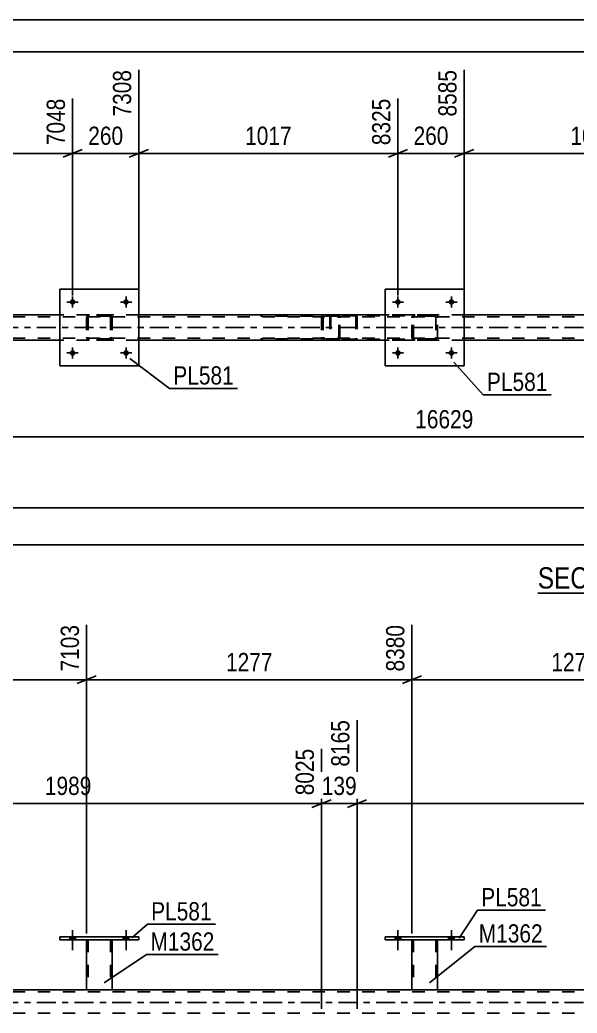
# Model space of a CAD drawing. Header units: millimetres. Extents: x 0 to 841, y 0 to 594.
# Drawn here: x 318.1 to 405.6, y 438 to 594 of the extents above; entities that cross this region are included whole.
import ezdxf

# ---------------------------------------------------------------- set-up
doc = ezdxf.new("R2010")
doc.units = ezdxf.units.MM
doc.linetypes.add('DXK_LINE_DOT2', pattern=[3.9198, 1.9599, -1.9599])
doc.linetypes.add('DXK_LINE_DOT3', pattern=[5.9187, 2.979, -0.9799, 0.9799, -0.9799])
doc.styles.add('Arial Narrow', font='ARIALN.TTF', dxfattribs={"height": 0.2})

# ---------------------------------------------------------------- blocks, each defined once
blk = doc.blocks.new('Unknown-318889357-1133')
at = {"color": 5, "linetype": 'Continuous'}
for p, q in [((841, 594), (0, 594)), ((836, 589), (5, 589))]:
    blk.add_line(p, q, dxfattribs=at)
blk = doc.blocks.new('Unknown-318889357-11 - 5170')
at = {"color": 6, "linetype": 'Continuous'}
blk.add_line((399.41, 503.94), (427.06, 503.94), dxfattribs=at)
at = {"color": 0, "linetype": 'Continuous'}
for points in [[(417.52, 504.69), (417.52, 508.19), (399.41, 508.19), (399.41, 504.69)], [(421.13, 504.69), (421.13, 508.19), (418.57, 508.19), (418.57, 504.69)], [(423.45, 504.69), (423.45, 508.19), (422.18, 508.19), (422.18, 504.69)], [(427.06, 504.69), (427.06, 508.19), (424.5, 508.19), (424.5, 504.69)]]:
    blk.add_wipeout(points, dxfattribs=at)
at = {"color": 7, "linetype": 'Continuous', "style": 'Arial Narrow'}
for s, p in [('SECTION ', (399.41, 504.69)), ('A', (418.57, 504.69)), ('A', (424.5, 504.69)), ('-', (422.18, 504.69))]:
    blk.add_text(s, height=3.34, dxfattribs=at).set_placement(p)
blk = doc.blocks.new('Part-318889357-5295 - 5170')
at = {"color": 7, "linetype": 'DXK_LINE_DOT2'}
for p, q in [((379.94, 547.66), (380.13, 547.69)), ((380.13, 547.69), (379.94, 547.66)), ((383.17, 547.69), (380.13, 547.69)), ((383.17, 547.69), (383.35, 547.66)), ((383.35, 547.66), (383.17, 547.69)), ((379.65, 547.21), (379.68, 547.4)), ((379.68, 547.4), (379.65, 547.21)), ((379.65, 544.17), (379.65, 547.21)), ((379.89, 547.21), (379.9, 547.3)), ((379.89, 544.17), (379.89, 547.21)), ((379.9, 547.3), (379.96, 547.38)), ((379.96, 547.38), (380.03, 547.43)), ((380.03, 547.43), (380.13, 547.45)), ((383.17, 547.45), (380.13, 547.45)), ((383.17, 547.45), (383.26, 547.43)), ((383.26, 547.43), (383.33, 547.38)), ((383.33, 547.38), (383.39, 547.3)), ((383.39, 547.3), (383.41, 547.21)), ((383.41, 547.21), (383.41, 544.17)), ((383.61, 547.4), (383.65, 547.21)), ((383.65, 547.21), (383.61, 547.4)), ((383.65, 544.17), (383.65, 547.21)), ((379.68, 543.99), (379.65, 544.17)), ((379.65, 544.17), (379.68, 543.99)), ((379.9, 544.08), (379.89, 544.17)), ((379.96, 544), (379.9, 544.08)), ((380.13, 543.69), (379.94, 543.73)), ((379.94, 543.73), (380.13, 543.69)), ((380.03, 543.95), (379.96, 544)), ((380.13, 543.93), (380.03, 543.95)), ((383.17, 543.93), (380.13, 543.93)), ((383.17, 543.69), (380.13, 543.69)), ((383.26, 543.95), (383.17, 543.93)), ((383.35, 543.73), (383.17, 543.69)), ((383.17, 543.69), (383.35, 543.73)), ((383.33, 544), (383.26, 543.95)), ((383.39, 544.08), (383.33, 544)), ((383.41, 544.17), (383.39, 544.08)), ((383.65, 544.17), (383.61, 543.99)), ((383.61, 543.99), (383.65, 544.17))]:
    blk.add_line(p, q, dxfattribs=at)
at = {"color": 7, "linetype": 'DXK_LINE_DOT3'}
blk.add_line((381.65, 545.69), (381.65, 545.69), dxfattribs=at)
at = {"color": 7, "linetype": 'DXK_LINE_DOT2'}
for centre, start, end in [((380.13, 547.21), 112.5, 157.5), ((380.13, 547.21), 112.5, 157.5), ((383.17, 547.21), 22.5, 67.5), ((383.17, 547.21), 22.5, 67.5), ((380.13, 544.17), 202.5, 247.5), ((380.13, 544.17), 202.5, 247.5), ((383.17, 544.17), 292.5, 337.5), ((383.17, 544.17), 292.5, 337.5)]:
    blk.add_arc(centre, 0.48, start, end, dxfattribs=at)
blk = doc.blocks.new('Part-318889357-5289 - 5170')
at = {"color": 7, "linetype": 'DXK_LINE_DOT2'}
for p, q in [((328.86, 547.66), (329.04, 547.69)), ((329.04, 547.69), (328.86, 547.66)), ((332.08, 547.69), (329.04, 547.69)), ((332.08, 547.69), (332.27, 547.66)), ((332.27, 547.66), (332.08, 547.69)), ((328.56, 547.21), (328.6, 547.4)), ((328.6, 547.4), (328.56, 547.21)), ((328.56, 547.21), (328.56, 544.17)), ((328.8, 547.21), (328.82, 547.3)), ((328.8, 547.21), (328.8, 544.17)), ((328.82, 547.3), (328.88, 547.38)), ((328.88, 547.38), (328.95, 547.43)), ((328.95, 547.43), (329.04, 547.45)), ((332.08, 547.45), (329.04, 547.45)), ((332.08, 547.45), (332.18, 547.43)), ((332.18, 547.43), (332.25, 547.38)), ((332.25, 547.38), (332.31, 547.3)), ((332.31, 547.3), (332.32, 547.21)), ((332.32, 547.21), (332.32, 544.17)), ((332.53, 547.4), (332.56, 547.21)), ((332.56, 547.21), (332.53, 547.4)), ((332.56, 547.21), (332.56, 544.17)), ((328.6, 543.99), (328.56, 544.17)), ((328.56, 544.17), (328.6, 543.99)), ((328.82, 544.08), (328.8, 544.17)), ((328.88, 544), (328.82, 544.08)), ((329.04, 543.69), (328.86, 543.73)), ((328.86, 543.73), (329.04, 543.69)), ((328.95, 543.95), (328.88, 544)), ((329.04, 543.93), (328.95, 543.95)), ((332.08, 543.93), (329.04, 543.93)), ((332.08, 543.69), (329.04, 543.69)), ((332.18, 543.95), (332.08, 543.93)), ((332.27, 543.73), (332.08, 543.69)), ((332.08, 543.69), (332.27, 543.73)), ((332.25, 544), (332.18, 543.95)), ((332.31, 544.08), (332.25, 544)), ((332.32, 544.17), (332.31, 544.08)), ((332.56, 544.17), (332.53, 543.99)), ((332.53, 543.99), (332.56, 544.17))]:
    blk.add_line(p, q, dxfattribs=at)
at = {"color": 7, "linetype": 'DXK_LINE_DOT3'}
blk.add_line((330.56, 545.69), (330.56, 545.69), dxfattribs=at)
at = {"color": 7, "linetype": 'DXK_LINE_DOT2'}
for centre, start, end in [((329.04, 547.21), 112.5, 157.5), ((329.04, 547.21), 112.5, 157.5), ((332.08, 547.21), 22.5, 67.5), ((332.08, 547.21), 22.5, 67.5), ((329.04, 544.17), 202.5, 247.5), ((329.04, 544.17), 202.5, 247.5), ((332.08, 544.17), 292.5, 337.5), ((332.08, 544.17), 292.5, 337.5)]:
    blk.add_arc(centre, 0.48, start, end, dxfattribs=at)
blk = doc.blocks.new('Part-318889357-5294 - 5170')
at = {"color": 2, "linetype": 'Continuous'}
for p, q in [((375.45, 551.69), (375.45, 539.69)), ((375.45, 551.69), (387.85, 551.69)), ((387.85, 551.69), (387.85, 539.69)), ((375.45, 539.69), (387.85, 539.69))]:
    blk.add_line(p, q, dxfattribs=at)
blk = doc.blocks.new('Bolt-318889357-5236 - 5170')
at = {"linetype": 'Continuous'}
for points in [[(326.8, 549.69, -1), (325.92, 549.69, -1)], [(335.2, 549.69, -1), (334.32, 549.69, -1)]]:
    blk.add_hatch(color=1, dxfattribs=at).paths.add_polyline_path(points)
at = {"color": 1, "linetype": 'Continuous'}
for p, q in [((325.48, 549.69), (327.24, 549.69)), ((326.36, 550.57), (326.36, 548.81)), ((333.88, 549.69), (335.64, 549.69)), ((334.76, 550.57), (334.76, 548.81))]:
    blk.add_line(p, q, dxfattribs=at)
blk = doc.blocks.new('Bolt-318889357-5237 - 5170')
at = {"linetype": 'Continuous'}
for points in [[(326.8, 541.69, -1), (325.92, 541.69, -1)], [(335.2, 541.69, -1), (334.32, 541.69, -1)]]:
    blk.add_hatch(color=1, dxfattribs=at).paths.add_polyline_path(points)
at = {"color": 1, "linetype": 'Continuous'}
for p, q in [((325.48, 541.69), (327.24, 541.69)), ((326.36, 542.57), (326.36, 540.81)), ((333.88, 541.69), (335.64, 541.69)), ((334.76, 542.57), (334.76, 540.81))]:
    blk.add_line(p, q, dxfattribs=at)
blk = doc.blocks.new('Bolt-318889357-5238 - 5170')
at = {"linetype": 'Continuous'}
for points in [[(377.89, 549.69, -1), (377.01, 549.69, -1)], [(386.29, 549.69, -1), (385.41, 549.69, -1)]]:
    blk.add_hatch(color=1, dxfattribs=at).paths.add_polyline_path(points)
at = {"color": 1, "linetype": 'Continuous'}
for p, q in [((376.57, 549.69), (378.33, 549.69)), ((377.45, 550.57), (377.45, 548.81)), ((384.97, 549.69), (386.73, 549.69)), ((385.85, 550.57), (385.85, 548.81))]:
    blk.add_line(p, q, dxfattribs=at)
blk = doc.blocks.new('Bolt-318889357-5239 - 5170')
at = {"linetype": 'Continuous'}
for points in [[(377.89, 541.69, -1), (377.01, 541.69, -1)], [(386.29, 541.69, -1), (385.41, 541.69, -1)]]:
    blk.add_hatch(color=1, dxfattribs=at).paths.add_polyline_path(points)
at = {"color": 1, "linetype": 'Continuous'}
for p, q in [((376.57, 541.69), (378.33, 541.69)), ((377.45, 542.57), (377.45, 540.81)), ((384.97, 541.69), (386.73, 541.69)), ((385.85, 542.57), (385.85, 540.81))]:
    blk.add_line(p, q, dxfattribs=at)
blk = doc.blocks.new('Part-318889357-5288 - 5170')
at = {"color": 2, "linetype": 'Continuous'}
for p, q in [((324.36, 551.69), (324.36, 539.69)), ((324.36, 551.69), (336.76, 551.69)), ((336.76, 551.69), (336.76, 539.69)), ((324.36, 539.69), (336.76, 539.69))]:
    blk.add_line(p, q, dxfattribs=at)
blk = doc.blocks.new('Part-318889357-5339 - 5170')
at = {"color": 7, "linetype": 'DXK_LINE_DOT2'}
for p, q in [((367.1, 547.69), (366.97, 547.67)), ((382.43, 547.69), (367.1, 547.69)), ((370.81, 547.67), (370.68, 547.69)), ((366.79, 547.49), (366.76, 547.37)), ((366.76, 547.37), (366.76, 544.01)), ((366.93, 547.37), (366.95, 547.43)), ((366.93, 547.37), (366.93, 544.01)), ((366.95, 547.43), (366.98, 547.49)), ((366.98, 547.49), (367.04, 547.52)), ((367.04, 547.52), (367.1, 547.53)), ((382.43, 547.53), (367.1, 547.53)), ((370.68, 547.53), (370.75, 547.52)), ((370.75, 547.52), (370.77, 547.5)), ((370.77, 547.5), (370.8, 547.49)), ((370.8, 547.49), (370.84, 547.43)), ((370.84, 547.43), (370.85, 547.37)), ((370.85, 547.37), (370.85, 544.01)), ((371.02, 547.37), (371, 547.49)), ((371.02, 547.37), (371.02, 544.01)), ((366.76, 544.01), (366.79, 543.89)), ((366.95, 543.95), (366.93, 544.01)), ((366.98, 543.9), (366.95, 543.95)), ((366.97, 543.72), (367.1, 543.69)), ((366.98, 543.9), (367.02, 543.88)), ((367.02, 543.88), (367.04, 543.86)), ((367.04, 543.86), (367.1, 543.85)), ((382.43, 543.85), (367.1, 543.85)), ((382.43, 543.69), (367.1, 543.69)), ((370.75, 543.86), (370.68, 543.85)), ((370.68, 543.69), (370.81, 543.72)), ((370.8, 543.9), (370.75, 543.86)), ((370.84, 543.95), (370.8, 543.9)), ((370.85, 544.01), (370.84, 543.95)), ((371, 543.89), (371.02, 544.01))]:
    blk.add_line(p, q, dxfattribs=at)
for centre, start, end in [((367.09, 547.36), 110.7583, 155.68), ((370.69, 547.36), 24.32, 69.2417), ((367.09, 544.03), 204.32, 249.2417), ((370.69, 544.03), 290.7583, 335.68)]:
    blk.add_arc(centre, 0.331, start, end, dxfattribs=at)
blk = doc.blocks.new('Part-318889357-5340 - 5170')
at = {"color": 7, "linetype": 'DXK_LINE_DOT2'}
for p, q in [((368.04, 547.69), (355.88, 547.69)), ((365.95, 547.69), (365.76, 547.66)), ((366.76, 547.45), (366.76, 547.69)), ((368.14, 547.66), (368.04, 547.69)), ((368.23, 547.55), (368.14, 547.66)), ((368.29, 547.4), (368.23, 547.55)), ((368.04, 547.45), (355.88, 547.45)), ((365.46, 547.3), (365.45, 547.21)), ((365.45, 547.21), (365.45, 544.17)), ((365.48, 547.4), (365.46, 547.3)), ((365.7, 547.21), (365.72, 547.3)), ((365.7, 547.21), (365.7, 544.17)), ((365.72, 547.3), (365.77, 547.38)), ((365.77, 547.38), (365.85, 547.43)), ((365.85, 547.43), (365.95, 547.45)), ((368.04, 547.45), (368.09, 547.43)), ((368.09, 547.43), (368.14, 547.38)), ((368.14, 547.38), (368.17, 547.3)), ((368.17, 547.3), (368.18, 547.21)), ((368.18, 544.17), (368.18, 547.21)), ((368.31, 547.21), (368.29, 547.4)), ((368.31, 544.17), (368.31, 547.21)), ((368.04, 543.93), (355.88, 543.93)), ((368.04, 543.69), (355.88, 543.69)), ((365.45, 544.17), (365.46, 544.09)), ((365.46, 544.09), (365.48, 543.99)), ((365.72, 544.08), (365.7, 544.17)), ((365.77, 544), (365.72, 544.08)), ((365.76, 543.73), (365.95, 543.69)), ((365.85, 543.95), (365.77, 544)), ((365.95, 543.93), (365.85, 543.95)), ((366.76, 543.69), (366.76, 543.93)), ((368.09, 543.95), (368.04, 543.93)), ((368.04, 543.69), (368.14, 543.73)), ((368.14, 544), (368.09, 543.95)), ((368.17, 544.08), (368.14, 544)), ((368.14, 543.73), (368.23, 543.83)), ((368.18, 544.17), (368.17, 544.08)), ((368.23, 543.83), (368.24, 543.86)), ((368.24, 543.86), (368.29, 543.99)), ((368.29, 543.99), (368.31, 544.17))]:
    blk.add_line(p, q, dxfattribs=at)
for centre, start, end in [((365.93, 547.2), 111.1941, 156.1506), ((365.93, 544.19), 203.8494, 248.8059)]:
    blk.add_arc(centre, 0.492, start, end, dxfattribs=at)
blk = doc.blocks.new('Part-318889357-5424 - 5170')
at = {"color": 2, "linetype": 'Continuous'}
for p, q in [((324.36, 547.69), (285.68, 547.69)), ((375.45, 547.69), (336.76, 547.69)), ((426.53, 547.69), (387.85, 547.69)), ((324.36, 543.69), (285.68, 543.69)), ((375.45, 543.69), (336.76, 543.69)), ((426.53, 543.69), (387.85, 543.69))]:
    blk.add_line(p, q, dxfattribs=at)
at = {"color": 7, "linetype": 'DXK_LINE_DOT2'}
for p, q in [((336.76, 547.69), (324.36, 547.69)), ((387.85, 547.69), (375.45, 547.69)), ((765.79, 547.37), (101.76, 547.37)), ((765.79, 544.01), (101.76, 544.01)), ((336.76, 543.69), (324.36, 543.69)), ((387.85, 543.69), (375.45, 543.69))]:
    blk.add_line(p, q, dxfattribs=at)
at = {"color": 7, "linetype": 'DXK_LINE_DOT3'}
blk.add_line((101.76, 545.69), (765.79, 545.69), dxfattribs=at)
blk = doc.blocks.new('Bolt-318889357-3418 - 3336')
at = {"linetype": 'Continuous'}
for points in [[(377.01, 449.53), (377.89, 449.53), (377.89, 450.01), (377.01, 450.01)], [(385.41, 449.53), (386.29, 449.53), (386.29, 450.01), (385.41, 450.01)]]:
    blk.add_hatch(color=1, dxfattribs=at).paths.add_polyline_path(points)
at = {"color": 1, "linetype": 'Continuous'}
for p, q in [((377.45, 451.01), (377.45, 447.89)), ((385.85, 451.01), (385.85, 447.89)), ((377.01, 450.01), (377.01, 449.53)), ((377.89, 450.01), (377.89, 449.53)), ((385.41, 450.01), (385.41, 449.53)), ((386.29, 450.01), (386.29, 449.53))]:
    blk.add_line(p, q, dxfattribs=at)
blk = doc.blocks.new('Bolt-318889357-3459 - 3336')
at = {"linetype": 'Continuous'}
for points in [[(325.92, 449.53), (326.8, 449.53), (326.8, 450.01), (325.92, 450.01)], [(334.32, 449.53), (335.2, 449.53), (335.2, 450.01), (334.32, 450.01)]]:
    blk.add_hatch(color=1, dxfattribs=at).paths.add_polyline_path(points)
at = {"color": 1, "linetype": 'Continuous'}
for p, q in [((326.36, 451.01), (326.36, 447.89)), ((334.76, 451.01), (334.76, 447.89)), ((325.92, 450.01), (325.92, 449.53)), ((326.8, 450.01), (326.8, 449.53)), ((334.32, 450.01), (334.32, 449.53)), ((335.2, 450.01), (335.2, 449.53))]:
    blk.add_line(p, q, dxfattribs=at)
blk = doc.blocks.new('Bolt-318889357-3458 - 3336')
at = {"linetype": 'Continuous'}
for points in [[(325.92, 449.53), (326.8, 449.53), (326.8, 450.01), (325.92, 450.01)], [(334.32, 449.53), (335.2, 449.53), (335.2, 450.01), (334.32, 450.01)]]:
    blk.add_hatch(color=1, dxfattribs=at).paths.add_polyline_path(points)
at = {"color": 1, "linetype": 'Continuous'}
for p, q in [((326.36, 451.01), (326.36, 447.89)), ((334.76, 451.01), (334.76, 447.89)), ((325.92, 450.01), (325.92, 449.53)), ((326.8, 450.01), (326.8, 449.53)), ((334.32, 450.01), (334.32, 449.53)), ((335.2, 450.01), (335.2, 449.53))]:
    blk.add_line(p, q, dxfattribs=at)
blk = doc.blocks.new('Part-318889357-3566 - 3336')
at = {"color": 2, "linetype": 'Continuous'}
for p, q in [((324.36, 450.01), (324.36, 449.53)), ((336.76, 450.01), (324.36, 450.01)), ((324.36, 449.53), (336.76, 449.53)), ((336.76, 449.53), (336.76, 450.01))]:
    blk.add_line(p, q, dxfattribs=at)
blk = doc.blocks.new('Part-318889357-3571 - 3336')
at = {"color": 2, "linetype": 'Continuous'}
for p, q in [((328.56, 449.53), (328.56, 441.69)), ((332.56, 449.53), (332.56, 441.69)), ((328.56, 441.69), (332.56, 441.69))]:
    blk.add_line(p, q, dxfattribs=at)
at = {"color": 7, "linetype": 'DXK_LINE_DOT2'}
for p, q in [((328.56, 449.53), (332.56, 449.53)), ((328.56, 449.53), (328.56, 449.53)), ((328.56, 449.53), (328.56, 449.53)), ((328.8, 449.53), (328.8, 441.69)), ((332.32, 449.53), (332.32, 441.69)), ((332.56, 449.53), (332.56, 449.53)), ((332.56, 449.53), (332.56, 449.53)), ((332.27, 441.69), (332.31, 441.69)), ((332.27, 441.69), (332.31, 441.69)), ((332.31, 441.69), (332.32, 441.69)), ((332.31, 441.69), (332.32, 441.69))]:
    blk.add_line(p, q, dxfattribs=at)
blk = doc.blocks.new('Part-318889357-3576 - 3336')
at = {"color": 2, "linetype": 'Continuous'}
for p, q in [((375.45, 450.01), (375.45, 449.53)), ((387.85, 450.01), (375.45, 450.01)), ((375.45, 449.53), (387.85, 449.53)), ((387.85, 449.53), (387.85, 450.01))]:
    blk.add_line(p, q, dxfattribs=at)
blk = doc.blocks.new('Part-318889357-3581 - 3336')
at = {"color": 2, "linetype": 'Continuous'}
for p, q in [((379.65, 449.53), (379.65, 441.69)), ((383.65, 449.53), (383.65, 441.69)), ((379.65, 441.69), (383.65, 441.69))]:
    blk.add_line(p, q, dxfattribs=at)
at = {"color": 7, "linetype": 'DXK_LINE_DOT2'}
for p, q in [((379.65, 449.53), (383.65, 449.53)), ((379.65, 449.53), (379.65, 449.53)), ((379.65, 449.53), (379.65, 449.53)), ((379.89, 449.53), (379.89, 441.69)), ((383.41, 449.53), (383.41, 441.69)), ((383.65, 449.53), (383.65, 449.53)), ((383.65, 449.53), (383.65, 449.53)), ((383.35, 441.69), (383.39, 441.69)), ((383.35, 441.69), (383.39, 441.69)), ((383.39, 441.69), (383.41, 441.69)), ((383.39, 441.69), (383.41, 441.69))]:
    blk.add_line(p, q, dxfattribs=at)
blk = doc.blocks.new('Bolt-318889357-3593 - 3336')
at = {"linetype": 'Continuous'}
for points in [[(377.01, 449.53), (377.89, 449.53), (377.89, 450.01), (377.01, 450.01)], [(385.41, 449.53), (386.29, 449.53), (386.29, 450.01), (385.41, 450.01)]]:
    blk.add_hatch(color=1, dxfattribs=at).paths.add_polyline_path(points)
at = {"color": 1, "linetype": 'Continuous'}
for p, q in [((377.45, 451.01), (377.45, 447.89)), ((385.85, 451.01), (385.85, 447.89)), ((377.01, 450.01), (377.01, 449.53)), ((377.89, 450.01), (377.89, 449.53)), ((385.41, 450.01), (385.41, 449.53)), ((386.29, 450.01), (386.29, 449.53))]:
    blk.add_line(p, q, dxfattribs=at)
blk = doc.blocks.new('Part-318889357-3846 - 3336')
at = {"color": 2, "linetype": 'Continuous'}
for p, q in [((328.56, 441.69), (281.48, 441.69)), ((379.65, 441.69), (332.56, 441.69)), ((430.73, 441.69), (383.65, 441.69))]:
    blk.add_line(p, q, dxfattribs=at)
at = {"color": 7, "linetype": 'DXK_LINE_DOT2'}
for p, q in [((332.56, 441.69), (328.56, 441.69)), ((383.65, 441.69), (379.65, 441.69)), ((765.79, 441.37), (101.76, 441.37)), ((765.79, 438.01), (101.76, 438.01))]:
    blk.add_line(p, q, dxfattribs=at)
at = {"color": 7, "linetype": 'DXK_LINE_DOT3'}
blk.add_line((101.76, 439.69), (765.79, 439.69), dxfattribs=at)
blk = doc.blocks.new('StraightDimension-318889357-5519 - 5170')
at = {"color": 7, "linetype": 'Continuous'}
blk.add_line((59.84, 528.5), (709.61, 528.5), dxfattribs=at)
at = {"color": 0}
blk.add_wipeout([(389.9, 529.25), (389.9, 533.45), (379.56, 533.45), (379.56, 529.25)], dxfattribs=at)
at = {"color": 3, "style": 'Arial Narrow'}
blk.add_text('16629', height=2.863, dxfattribs=at).set_placement((380.16, 529.85))
blk = doc.blocks.new('StraightDimension-318889357-5553 - 5170')
at = {"color": 7, "linetype": 'Continuous'}
blk.add_line((59.2, 511.57), (766.43, 511.57), dxfattribs=at)
blk = doc.blocks.new('StraightDimension-318889357-16051 - 5170')
at = {"color": 7, "linetype": 'Continuous'}
blk.add_line((59.84, 517.39), (765.79, 517.39), dxfattribs=at)
blk = doc.blocks.new('StraightDimension-318889357-23622 - 5170')
at = {"color": 7, "linetype": 'Continuous'}
for p, q in [((387.85, 548.69), (387.85, 586.13)), ((428.53, 550.69), (428.53, 581.63)), ((389.35, 573.62), (386.35, 572.42)), ((387.85, 573.02), (428.53, 573.02)), ((427.03, 572.42), (430.03, 573.62))]:
    blk.add_line(p, q, dxfattribs=at)
at = {"color": 0, "linetype": 'Continuous'}
blk.add_wipeout([(427.93, 582.23), (423.73, 582.23), (423.73, 573.72), (427.93, 573.72)], dxfattribs=at)
at = {"color": 0}
blk.add_wipeout([(412.44, 573.77), (412.44, 577.97), (403.93, 577.97), (403.93, 573.77)], dxfattribs=at)
at = {"color": 3, "linetype": 'Continuous', "style": 'Arial Narrow'}
blk.add_text('9602', height=2.863, rotation=90.0002, dxfattribs=at).set_placement((427.33, 574.32))
at = {"color": 3, "style": 'Arial Narrow'}
blk.add_text('1017', height=2.863, dxfattribs=at).set_placement((404.53, 574.37))
blk = doc.blocks.new('StraightDimension-318889357-23623 - 5170')
at = {"color": 7, "linetype": 'Continuous'}
for p, q in [((387.85, 548.69), (387.85, 586.13)), ((377.45, 550.69), (377.45, 581.63)), ((375.95, 572.42), (378.95, 573.62)), ((377.45, 573.02), (387.85, 573.02)), ((389.35, 573.62), (386.35, 572.42))]:
    blk.add_line(p, q, dxfattribs=at)
at = {"color": 0}
blk.add_wipeout([(385.99, 573.77), (385.99, 577.97), (379.3, 577.97), (379.3, 573.77)], dxfattribs=at)
at = {"color": 3, "style": 'Arial Narrow'}
blk.add_text('260', height=2.863, dxfattribs=at).set_placement((379.9, 574.37))
at = {"color": 0, "linetype": 'Continuous'}
blk.add_wipeout([(387.25, 586.73), (383.05, 586.73), (383.05, 578.22), (387.25, 578.22)], dxfattribs=at)
at = {"color": 3, "linetype": 'Continuous', "style": 'Arial Narrow'}
blk.add_text('8585', height=2.863, rotation=90.0002, dxfattribs=at).set_placement((386.65, 578.82))
blk = doc.blocks.new('StraightDimension-318889357-23624 - 5170')
at = {"color": 7, "linetype": 'Continuous'}
for p, q in [((336.76, 548.69), (336.76, 586.13)), ((377.45, 550.69), (377.45, 581.63)), ((338.26, 573.62), (335.26, 572.42)), ((336.76, 573.02), (377.45, 573.02)), ((375.95, 572.42), (378.95, 573.62))]:
    blk.add_line(p, q, dxfattribs=at)
at = {"color": 0, "linetype": 'Continuous'}
blk.add_wipeout([(376.85, 582.23), (372.65, 582.23), (372.65, 573.72), (376.85, 573.72)], dxfattribs=at)
at = {"color": 0}
blk.add_wipeout([(361.36, 573.77), (361.36, 577.97), (352.85, 577.97), (352.85, 573.77)], dxfattribs=at)
at = {"color": 3, "linetype": 'Continuous', "style": 'Arial Narrow'}
blk.add_text('8325', height=2.863, rotation=90.0002, dxfattribs=at).set_placement((376.25, 574.32))
at = {"color": 3, "style": 'Arial Narrow'}
blk.add_text('1017', height=2.863, dxfattribs=at).set_placement((353.45, 574.37))
blk = doc.blocks.new('StraightDimension-318889357-23625 - 5170')
at = {"color": 7, "linetype": 'Continuous'}
for p, q in [((336.76, 548.69), (336.76, 586.13)), ((326.36, 550.69), (326.36, 581.63)), ((324.86, 572.42), (327.86, 573.62)), ((326.36, 573.02), (336.76, 573.02)), ((338.26, 573.62), (335.26, 572.42))]:
    blk.add_line(p, q, dxfattribs=at)
at = {"color": 0}
blk.add_wipeout([(334.91, 573.77), (334.91, 577.97), (328.22, 577.97), (328.22, 573.77)], dxfattribs=at)
at = {"color": 3, "style": 'Arial Narrow'}
blk.add_text('260', height=2.863, dxfattribs=at).set_placement((328.82, 574.37))
at = {"color": 0, "linetype": 'Continuous'}
blk.add_wipeout([(336.16, 586.73), (331.96, 586.73), (331.96, 578.22), (336.16, 578.22)], dxfattribs=at)
at = {"color": 3, "linetype": 'Continuous', "style": 'Arial Narrow'}
blk.add_text('7308', height=2.863, rotation=90.0002, dxfattribs=at).set_placement((335.56, 578.82))
blk = doc.blocks.new('StraightDimension-318889357-23626 - 5170')
at = {"color": 7, "linetype": 'Continuous'}
for p, q in [((285.68, 548.69), (285.68, 586.13)), ((326.36, 550.69), (326.36, 581.63)), ((287.18, 573.62), (284.18, 572.42)), ((285.68, 573.02), (326.36, 573.02)), ((324.86, 572.42), (327.86, 573.62))]:
    blk.add_line(p, q, dxfattribs=at)
at = {"color": 0, "linetype": 'Continuous'}
blk.add_wipeout([(325.76, 582.23), (321.56, 582.23), (321.56, 573.72), (325.76, 573.72)], dxfattribs=at)
at = {"color": 0}
blk.add_wipeout([(310.28, 573.77), (310.28, 577.97), (301.77, 577.97), (301.77, 573.77)], dxfattribs=at)
at = {"color": 3, "linetype": 'Continuous', "style": 'Arial Narrow'}
blk.add_text('7048', height=2.863, rotation=90.0002, dxfattribs=at).set_placement((325.16, 574.32))
at = {"color": 3, "style": 'Arial Narrow'}
blk.add_text('1017', height=2.863, dxfattribs=at).set_placement((302.37, 574.37))
blk = doc.blocks.new('StraightDimension-318889357-25424 - 3336')
at = {"color": 7, "linetype": 'Continuous'}
for p, q in [((285.89, 438.69), (285.89, 484.04)), ((365.45, 438.69), (365.45, 479.54)), ((287.39, 471.52), (284.39, 470.32)), ((363.95, 470.32), (366.95, 471.52)), ((285.89, 470.92), (365.45, 470.92))]:
    blk.add_line(p, q, dxfattribs=at)
at = {"color": 0, "linetype": 'Continuous'}
blk.add_wipeout([(364.85, 480.14), (360.65, 480.14), (360.65, 471.62), (364.85, 471.62)], dxfattribs=at)
at = {"color": 0}
blk.add_wipeout([(329.92, 471.67), (329.92, 475.87), (321.41, 475.87), (321.41, 471.67)], dxfattribs=at)
at = {"color": 3, "linetype": 'Continuous', "style": 'Arial Narrow'}
blk.add_text('8025', height=2.863, rotation=90.0002, dxfattribs=at).set_placement((364.25, 472.22))
at = {"color": 3, "style": 'Arial Narrow'}
blk.add_text('1989', height=2.863, dxfattribs=at).set_placement((322.01, 472.27))
blk = doc.blocks.new('StraightDimension-318889357-24966 - 3336')
at = {"color": 7, "linetype": 'Continuous'}
for p, q in [((277.48, 450.53), (277.48, 498.98)), ((328.56, 450.53), (328.56, 498.98)), ((278.98, 490.96), (275.98, 489.76)), ((277.48, 490.36), (328.56, 490.36)), ((327.06, 489.76), (330.06, 490.96))]:
    blk.add_line(p, q, dxfattribs=at)
at = {"color": 0, "linetype": 'Continuous'}
blk.add_wipeout([(327.96, 499.58), (323.76, 499.58), (323.76, 491.06), (327.96, 491.06)], dxfattribs=at)
at = {"color": 0}
blk.add_wipeout([(307.28, 491.11), (307.28, 495.31), (298.77, 495.31), (298.77, 491.11)], dxfattribs=at)
at = {"color": 3, "linetype": 'Continuous', "style": 'Arial Narrow'}
blk.add_text('7103', height=2.863, rotation=90.0002, dxfattribs=at).set_placement((327.36, 491.66))
at = {"color": 3, "style": 'Arial Narrow'}
blk.add_text('1277', height=2.863, dxfattribs=at).set_placement((299.37, 491.71))
blk = doc.blocks.new('StraightDimension-318889357-24964 - 3336')
at = {"color": 7, "linetype": 'Continuous'}
for p, q in [((379.65, 450.53), (379.65, 498.98)), ((430.73, 450.53), (430.73, 498.98)), ((381.15, 490.96), (378.15, 489.76)), ((379.65, 490.36), (430.73, 490.36)), ((429.23, 489.76), (432.23, 490.96))]:
    blk.add_line(p, q, dxfattribs=at)
at = {"color": 0, "linetype": 'Continuous'}
blk.add_wipeout([(430.13, 499.58), (425.93, 499.58), (425.93, 491.06), (430.13, 491.06)], dxfattribs=at)
at = {"color": 0}
blk.add_wipeout([(409.44, 491.11), (409.44, 495.31), (400.93, 495.31), (400.93, 491.11)], dxfattribs=at)
at = {"color": 3, "linetype": 'Continuous', "style": 'Arial Narrow'}
blk.add_text('9657', height=2.863, rotation=90.0002, dxfattribs=at).set_placement((429.53, 491.66))
at = {"color": 3, "style": 'Arial Narrow'}
blk.add_text('1277', height=2.863, dxfattribs=at).set_placement((401.53, 491.71))
blk = doc.blocks.new('StraightDimension-318889357-24965 - 3336')
at = {"color": 7, "linetype": 'Continuous'}
for p, q in [((328.56, 450.53), (328.56, 498.98)), ((379.65, 450.53), (379.65, 498.98)), ((330.06, 490.96), (327.06, 489.76)), ((328.56, 490.36), (379.65, 490.36)), ((378.15, 489.76), (381.15, 490.96))]:
    blk.add_line(p, q, dxfattribs=at)
at = {"color": 0, "linetype": 'Continuous'}
blk.add_wipeout([(379.05, 499.58), (374.85, 499.58), (374.85, 491.06), (379.05, 491.06)], dxfattribs=at)
at = {"color": 0}
blk.add_wipeout([(358.36, 491.11), (358.36, 495.31), (349.85, 495.31), (349.85, 491.11)], dxfattribs=at)
at = {"color": 3, "linetype": 'Continuous', "style": 'Arial Narrow'}
blk.add_text('8380', height=2.863, rotation=90.0002, dxfattribs=at).set_placement((378.45, 491.66))
at = {"color": 3, "style": 'Arial Narrow'}
blk.add_text('1277', height=2.863, dxfattribs=at).set_placement((350.45, 491.71))
blk = doc.blocks.new('StraightDimension-318889357-25422 - 3336')
at = {"color": 7, "linetype": 'Continuous'}
for p, q in [((371.02, 438.69), (371.02, 484.04)), ((450.58, 438.69), (450.58, 481.37)), ((372.52, 471.52), (369.52, 470.32)), ((449.08, 470.32), (452.08, 471.52)), ((371.02, 470.92), (450.58, 470.92))]:
    blk.add_line(p, q, dxfattribs=at)
at = {"color": 0, "linetype": 'Continuous'}
blk.add_wipeout([(449.98, 481.97), (445.78, 481.97), (445.78, 471.62), (449.98, 471.62)], dxfattribs=at)
at = {"color": 0}
blk.add_wipeout([(415.06, 471.67), (415.06, 475.87), (406.54, 475.87), (406.54, 471.67)], dxfattribs=at)
at = {"color": 3, "linetype": 'Continuous', "style": 'Arial Narrow'}
blk.add_text('10154', height=2.863, rotation=90.0002, dxfattribs=at).set_placement((449.38, 472.22))
at = {"color": 3, "style": 'Arial Narrow'}
blk.add_text('1989', height=2.863, dxfattribs=at).set_placement((407.14, 472.27))
blk = doc.blocks.new('StraightDimension-318889357-25423 - 3336')
at = {"color": 7, "linetype": 'Continuous'}
for p, q in [((371.02, 438.69), (371.02, 484.04)), ((365.45, 438.69), (365.45, 479.54)), ((363.95, 470.32), (366.95, 471.52)), ((372.52, 471.52), (369.52, 470.32)), ((365.45, 470.92), (371.02, 470.92))]:
    blk.add_line(p, q, dxfattribs=at)
at = {"color": 0}
blk.add_wipeout([(371.58, 471.67), (371.58, 475.87), (364.89, 475.87), (364.89, 471.67)], dxfattribs=at)
at = {"color": 3, "style": 'Arial Narrow'}
blk.add_text('139', height=2.863, dxfattribs=at).set_placement((365.49, 472.27))
at = {"color": 0, "linetype": 'Continuous'}
blk.add_wipeout([(370.42, 484.64), (366.22, 484.64), (366.22, 476.12), (370.42, 476.12)], dxfattribs=at)
at = {"color": 3, "linetype": 'Continuous', "style": 'Arial Narrow'}
blk.add_text('8165', height=2.863, rotation=90.0002, dxfattribs=at).set_placement((369.82, 476.72))
blk = doc.blocks.new('Mark-318889357-5290 - 5170')
at = {"color": 0}
blk.add_wipeout([(400.93, 535.72), (400.93, 538.72), (391.43, 538.72), (391.43, 535.72)], dxfattribs=at)
blk.add_wipeout([(400.93, 535.72), (400.93, 538.72), (391.43, 538.72), (391.43, 535.72)], dxfattribs=at)
at = {"color": 30, "linetype": 'Continuous'}
for p, q in [((386.23, 540.24), (390.83, 535.12)), ((390.83, 535.12), (401.53, 535.12))]:
    blk.add_line(p, q, dxfattribs=at)
at = {"color": 3, "style": 'Arial Narrow'}
blk.add_text('PL581', height=2.863, dxfattribs=at).set_placement((391.43, 535.72))
blk = doc.blocks.new('Mark-318889357-5284 - 5170')
at = {"color": 0}
blk.add_wipeout([(351.68, 536.73), (351.68, 539.73), (342.18, 539.73), (342.18, 536.73)], dxfattribs=at)
blk.add_wipeout([(351.68, 536.73), (351.68, 539.73), (342.18, 539.73), (342.18, 536.73)], dxfattribs=at)
at = {"color": 30, "linetype": 'Continuous'}
for p, q in [((335.37, 540.81), (341.58, 536.13)), ((341.58, 536.13), (352.28, 536.13))]:
    blk.add_line(p, q, dxfattribs=at)
at = {"color": 3, "style": 'Arial Narrow'}
blk.add_text('PL581', height=2.863, dxfattribs=at).set_placement((342.18, 536.73))
blk = doc.blocks.new('Mark-318889357-3562 - 3336')
at = {"color": 0}
blk.add_wipeout([(348.2, 452.57), (348.2, 455.57), (338.7, 455.57), (338.7, 452.57)], dxfattribs=at)
blk.add_wipeout([(348.2, 452.57), (348.2, 455.57), (338.7, 455.57), (338.7, 452.57)], dxfattribs=at)
at = {"color": 30, "linetype": 'Continuous'}
for p, q in [((335.65, 449.83), (338.1, 451.97)), ((338.1, 451.97), (348.8, 451.97))]:
    blk.add_line(p, q, dxfattribs=at)
at = {"color": 3, "style": 'Arial Narrow'}
blk.add_text('PL581', height=2.863, dxfattribs=at).set_placement((338.7, 452.57))
blk = doc.blocks.new('Mark-318889357-3567 - 3336')
at = {"color": 0}
blk.add_wipeout([(348.64, 447.82), (348.64, 450.82), (338.59, 450.82), (338.59, 447.82)], dxfattribs=at)
blk.add_wipeout([(348.64, 447.82), (348.64, 450.82), (338.59, 450.82), (338.59, 447.82)], dxfattribs=at)
at = {"color": 30, "linetype": 'Continuous'}
for p, q in [((331.34, 442.79), (337.99, 447.22)), ((337.99, 447.22), (349.24, 447.22))]:
    blk.add_line(p, q, dxfattribs=at)
at = {"color": 3, "style": 'Arial Narrow'}
blk.add_text('M1362', height=2.863, dxfattribs=at).set_placement((338.59, 447.82))
blk = doc.blocks.new('Mark-318889357-3572 - 3336')
at = {"color": 0}
blk.add_wipeout([(400.04, 454.78), (400.04, 457.78), (390.53, 457.78), (390.53, 454.78)], dxfattribs=at)
blk.add_wipeout([(400.04, 454.78), (400.04, 457.78), (390.53, 457.78), (390.53, 454.78)], dxfattribs=at)
at = {"color": 30, "linetype": 'Continuous'}
for p, q in [((387.07, 449.79), (389.93, 454.18)), ((389.93, 454.18), (400.64, 454.18))]:
    blk.add_line(p, q, dxfattribs=at)
at = {"color": 3, "style": 'Arial Narrow'}
blk.add_text('PL581', height=2.863, dxfattribs=at).set_placement((390.53, 454.78))
blk = doc.blocks.new('Mark-318889357-3577 - 3336')
at = {"color": 0}
blk.add_wipeout([(400.2, 449.09), (400.2, 452.09), (390.14, 452.09), (390.14, 449.09)], dxfattribs=at)
blk.add_wipeout([(400.2, 449.09), (400.2, 452.09), (390.14, 452.09), (390.14, 449.09)], dxfattribs=at)
at = {"color": 30, "linetype": 'Continuous'}
for p, q in [((382.42, 442.79), (389.54, 448.49)), ((389.54, 448.49), (400.8, 448.49))]:
    blk.add_line(p, q, dxfattribs=at)
at = {"color": 3, "style": 'Arial Narrow'}
blk.add_text('M1362', height=2.863, dxfattribs=at).set_placement((390.14, 449.09))

msp = doc.modelspace()

# ---------------------------------------------------------------- block references
for name in ['Unknown-318889357-1133', 'Part-318889357-5288 - 5170', 'Part-318889357-5294 - 5170', 'Part-318889357-5424 - 5170', 'Bolt-318889357-5236 - 5170', 'Bolt-318889357-5238 - 5170', 'Part-318889357-5289 - 5170', 'Part-318889357-5340 - 5170', 'Part-318889357-5339 - 5170', 'Part-318889357-5295 - 5170', 'Bolt-318889357-5237 - 5170', 'Bolt-318889357-5239 - 5170', 'Bolt-318889357-3459 - 3336', 'Bolt-318889357-3458 - 3336', 'Bolt-318889357-3418 - 3336', 'Bolt-318889357-3593 - 3336', 'Part-318889357-3566 - 3336', 'Part-318889357-3571 - 3336', 'Part-318889357-3576 - 3336', 'Part-318889357-3581 - 3336', 'Part-318889357-3846 - 3336']:
    msp.add_blockref(name, (0, 0))

# ---------------------------------------------------------------- next in the draw order: block references
for name in ['StraightDimension-318889357-23622 - 5170', 'StraightDimension-318889357-5519 - 5170', 'Unknown-318889357-11 - 5170', 'StraightDimension-318889357-24964 - 3336', 'StraightDimension-318889357-25424 - 3336']:
    msp.add_blockref(name, (0, 0))

# ---------------------------------------------------------------- next in the draw order: block references
for name in ['StraightDimension-318889357-23623 - 5170', 'StraightDimension-318889357-5553 - 5170', 'StraightDimension-318889357-24966 - 3336']:
    msp.add_blockref(name, (0, 0))

# ---------------------------------------------------------------- next in the draw order: block references
for name in ['StraightDimension-318889357-23624 - 5170', 'StraightDimension-318889357-16051 - 5170', 'StraightDimension-318889357-24965 - 3336']:
    msp.add_blockref(name, (0, 0))

# ---------------------------------------------------------------- next in the draw order: block references
for name in ['StraightDimension-318889357-23625 - 5170', 'Mark-318889357-5284 - 5170', 'Mark-318889357-5290 - 5170', 'StraightDimension-318889357-25422 - 3336', 'Mark-318889357-3562 - 3336']:
    msp.add_blockref(name, (0, 0))

# ---------------------------------------------------------------- next in the draw order: block references
for name in ['StraightDimension-318889357-23626 - 5170', 'StraightDimension-318889357-25423 - 3336', 'Mark-318889357-3572 - 3336', 'Mark-318889357-3567 - 3336']:
    msp.add_blockref(name, (0, 0))

# ---------------------------------------------------------------- next in the draw order: block references
msp.add_blockref('Mark-318889357-3577 - 3336', (0, 0))

doc.saveas('drawing.dxf')
